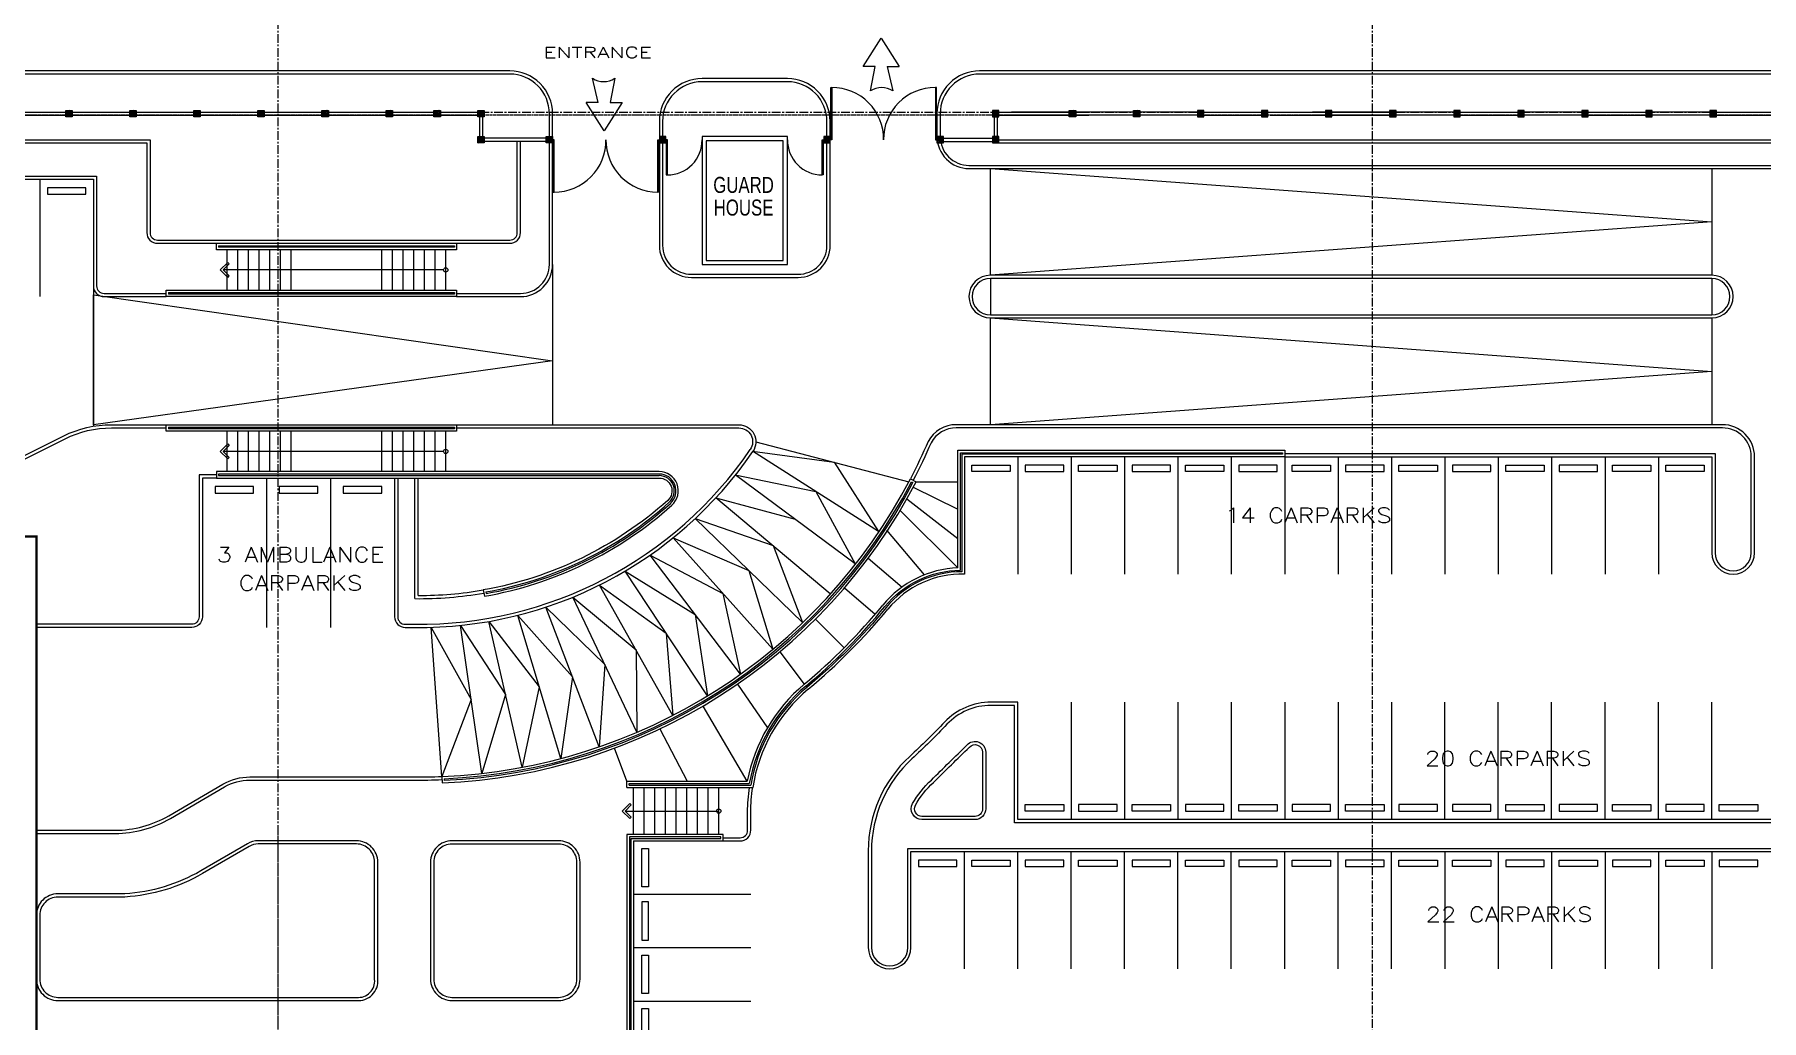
# Model space of a CAD drawing. Header units: inches. Extents: x 14 to 58981, y 7 to 41297.
# Drawn here: x 55451 to 56446, y 6553 to 7122 of the extents above; entities that cross this region are included whole.
import ezdxf
from ezdxf.enums import TextEntityAlignment as Align

# ---------------------------------------------------------------- set-up
doc = ezdxf.new("R2010")
doc.units = ezdxf.units.IN
doc.header["$MEASUREMENT"] = 0
doc.linetypes.add('CENTER', pattern=[2, 1.25, -0.25, 0.25, -0.25])
doc.linetypes.add('CENTERX2', pattern=[4, 2.5, -0.5, 0.5, -0.5])
for name, color, linetype in [('AR-AXIS', 9, 'CENTERX2'), ('AR-DOOR', 8, 'Continuous'), ('AR-PROPOSED', 3, 'Continuous'), ('AR-SHEET-NM', 4, 'Continuous'), ('BLDG. TXT', 3, 'Continuous'), ('CURB-2', 8, 'Continuous'), ('HATCH', 43, 'Continuous'), ('PARAPET', 1, 'Continuous'), ('PROPERTY LINE', 3, 'CENTER'), ('RAMP', 1, 'Continuous'), ('TX1', 4, 'Continuous'), ('WHEEL BUMP', 6, 'Continuous')]:
    doc.layers.add(name, color=color, linetype=linetype)
for name, color, linetype, lineweight in [('CARLINE', 8, 'Continuous', 18), ('COL', 4, 'Continuous', 18), ('COLHAT', 8, 'Continuous', 18), ('CURVE', 8, 'Continuous', 18), ('FENCEWALL', 4, 'Continuous', 18), ('RAILING', 1, 'Continuous', 18), ('schematic lines', 110, 'Continuous', 25), ('STAIR', 8, 'Continuous', 18), ('WALL2', 4, 'Continuous', 18)]:
    doc.layers.add(name, color=color, linetype=linetype, lineweight=lineweight)
doc.styles.add('logo-eng', font='arial.ttf', dxfattribs={"height": 600})
doc.styles.add('ROMANC', font='romanc', dxfattribs={"height": 0.1})
doc.styles.add('ROMANS', font='romans.shx', dxfattribs={"width": 0.85})

# ---------------------------------------------------------------- blocks, each defined once
blk = doc.blocks.new('DRIVEWAY LOCATOR')
for p, q in [((-1232, -16), (-523, 434)), ((-523, 134), (-523, 434)), ((-523, -466), (-1232, -16)), ((-523, -166), (-523, -466))]:
    blk.add_line(p, q)
for points in [[(-523, 134), (82, 278)], [(82, -278), (-523, -166)]]:
    blk.add_lwpolyline(points)
blk.add_arc((514, 0), 514, 147.2089, 212.7911)
blk = doc.blocks.new('AHHMS TEMPLATE')
at = {"layer": 'COLHAT'}
h = blk.add_hatch(dxfattribs=at)
h.set_pattern_fill('ANSI31', color=8, scale=0.184599, style=0)
h.set_pattern_definition([(135, (-1480981.13595, 34812.915), (0.4144367825, 0.4144367825), [])])
h.paths.add_polyline_path([(-1490931.98, 84579.89), (-1490931.98, 84576.2), (-1490928.29, 84576.2), (-1490928.29, 84579.89)])
h = blk.add_hatch(dxfattribs=at)
h.set_pattern_fill('ANSI31', color=8, scale=0.184599, style=0)
h.set_pattern_definition([(135, (-1480944.21613, 34812.915), (0.4144367825, 0.4144367825), [])])
h.paths.add_polyline_path([(-1490895.06, 84579.89), (-1490895.06, 84576.2), (-1490891.37, 84576.2), (-1490891.37, 84579.89)])
h = blk.add_hatch(dxfattribs=at)
h.set_pattern_fill('ANSI31', color=8, scale=0.184599, style=0)
h.set_pattern_definition([(135, (-1480907.2963, 34812.915), (0.4144367825, 0.4144367825), [])])
h.paths.add_polyline_path([(-1490858.14, 84579.89), (-1490858.14, 84576.2), (-1490854.45, 84576.2), (-1490854.45, 84579.89)])
h = blk.add_hatch(dxfattribs=at)
h.set_pattern_fill('ANSI31', color=8, scale=0.184599, style=0)
h.set_pattern_definition([(135, (-1480870.3765, 34812.915), (0.4144367825, 0.4144367825), [])])
h.paths.add_polyline_path([(-1490821.22, 84579.89), (-1490821.22, 84576.2), (-1490817.53, 84576.2), (-1490817.53, 84579.89)])
h = blk.add_hatch(dxfattribs=at)
h.set_pattern_fill('ANSI31', color=8, scale=0.184599, style=0)
h.set_pattern_definition([(135, (-1480833.4567, 34812.915), (0.4144367825, 0.4144367825), [])])
h.paths.add_polyline_path([(-1490784.3, 84579.89), (-1490784.3, 84576.2), (-1490780.61, 84576.2), (-1490780.61, 84579.89)])
h = blk.add_hatch(dxfattribs=at)
h.set_pattern_fill('ANSI31', color=8, scale=0.184599, style=0)
h.set_pattern_definition([(135, (-1480796.53686, 34812.915), (0.4144367825, 0.4144367825), [])])
h.paths.add_polyline_path([(-1490747.38, 84579.89), (-1490747.38, 84576.2), (-1490743.69, 84576.2), (-1490743.69, 84579.89)])
h = blk.add_hatch(dxfattribs=at)
h.set_pattern_fill('ANSI31', color=8, scale=0.184599, style=0)
h.set_pattern_definition([(135, (-1480768.9157, 34812.915), (0.4144367825, 0.4144367825), [])])
h.paths.add_polyline_path([(-1490719.76, 84579.89), (-1490719.76, 84576.2), (-1490716.07, 84576.2), (-1490716.07, 84579.89)])
h = blk.add_hatch(dxfattribs=at)
h.set_pattern_fill('ANSI31', color=8, scale=0.184599, style=0)
h.set_pattern_definition([(135, (-1480743.61845, 34812.915), (0.4144367825, 0.4144367825), [])])
h.paths.add_polyline_path([(-1490694.46, 84579.89), (-1490694.46, 84576.2), (-1490690.77, 84576.2), (-1490690.77, 84579.89)])
h = blk.add_hatch(dxfattribs=at)
h.set_pattern_fill('ANSI31', color=8, scale=0.184599, style=0)
h.set_pattern_definition([(45, (-1500345.0286, 34812.915), (-0.4144367825, 0.4144367825), [])])
h.paths.add_polyline_path([(-1490397.87, 84579.89), (-1490397.87, 84576.2), (-1490394.18, 84576.2), (-1490394.18, 84579.89)])
h = blk.add_hatch(dxfattribs=at)
h.set_pattern_fill('ANSI31', color=8, scale=0.184599, style=0)
h.set_pattern_definition([(135, (-1480402.74374, 34812.915), (0.4144367825, 0.4144367825), [])])
h.paths.add_polyline_path([(-1490349.9, 84579.89), (-1490349.9, 84576.2), (-1490353.59, 84576.2), (-1490353.59, 84579.89)])
h = blk.add_hatch(dxfattribs=at)
h.set_pattern_fill('ANSI31', color=8, scale=0.184599, style=0)
h.set_pattern_definition([(135, (-1480365.8239, 34812.915), (0.4144367825, 0.4144367825), [])])
h.paths.add_polyline_path([(-1490312.98, 84579.89), (-1490312.98, 84576.2), (-1490316.67, 84576.2), (-1490316.67, 84579.89)])
h = blk.add_hatch(dxfattribs=at)
h.set_pattern_fill('ANSI31', color=8, scale=0.184599, style=0)
h.set_pattern_definition([(45, (-1500226.9035, 34812.915), (-0.4144367825, 0.4144367825), [])])
h.paths.add_polyline_path([(-1490279.75, 84579.89), (-1490279.75, 84576.2), (-1490276.06, 84576.2), (-1490276.06, 84579.89)])
h = blk.add_hatch(dxfattribs=at)
h.set_pattern_fill('ANSI31', color=8, scale=0.184599, style=0)
h.set_pattern_definition([(45, (-1500189.98367, 34812.915), (-0.4144367825, 0.4144367825), [])])
h.paths.add_polyline_path([(-1490242.83, 84579.89), (-1490242.83, 84576.2), (-1490239.14, 84576.2), (-1490239.14, 84579.89)])
h = blk.add_hatch(dxfattribs=at)
h.set_pattern_fill('ANSI31', color=8, scale=0.184599, style=0)
h.set_pattern_definition([(45, (-1500153.06385, 34812.915), (-0.4144367825, 0.4144367825), [])])
h.paths.add_polyline_path([(-1490205.91, 84579.89), (-1490205.91, 84576.2), (-1490202.22, 84576.2), (-1490202.22, 84579.89)])
h = blk.add_hatch(dxfattribs=at)
h.set_pattern_fill('ANSI31', color=8, scale=0.184599, style=0)
h.set_pattern_definition([(45, (-1500116.14403, 34812.915), (-0.4144367825, 0.4144367825), [])])
h.paths.add_polyline_path([(-1490168.99, 84579.89), (-1490168.99, 84576.2), (-1490165.3, 84576.2), (-1490165.3, 84579.89)])
h = blk.add_hatch(dxfattribs=at)
h.set_pattern_fill('ANSI31', color=8, scale=0.184599, style=0)
h.set_pattern_definition([(45, (-1500079.2242, 34812.915), (-0.4144367825, 0.4144367825), [])])
h.paths.add_polyline_path([(-1490132.07, 84579.89), (-1490132.07, 84576.2), (-1490128.38, 84576.2), (-1490128.38, 84579.89)])
h = blk.add_hatch(dxfattribs=at)
h.set_pattern_fill('ANSI31', color=8, scale=0.184599, style=0)
h.set_pattern_definition([(45, (-1500042.3044, 34812.915), (-0.4144367825, 0.4144367825), [])])
h.paths.add_polyline_path([(-1490095.15, 84579.89), (-1490095.15, 84576.2), (-1490091.46, 84576.2), (-1490091.46, 84579.89)])
h = blk.add_hatch(dxfattribs=at)
h.set_pattern_fill('ANSI31', color=8, scale=0.184599, style=0)
h.set_pattern_definition([(45, (-1500005.3846, 34812.915), (-0.4144367825, 0.4144367825), [])])
h.paths.add_polyline_path([(-1490058.23, 84579.89), (-1490058.23, 84576.2), (-1490054.54, 84576.2), (-1490054.54, 84579.89)])
h = blk.add_hatch(dxfattribs=at)
h.set_pattern_fill('ANSI31', color=8, scale=0.184599, style=0)
h.set_pattern_definition([(45, (-1499968.46476, 34812.915), (-0.4144367825, 0.4144367825), [])])
h.paths.add_polyline_path([(-1490021.31, 84579.89), (-1490021.31, 84576.2), (-1490017.62, 84576.2), (-1490017.62, 84579.89)])
h = blk.add_hatch(dxfattribs=at)
h.set_pattern_fill('ANSI31', color=8, scale=0.184599, style=0)
h.set_pattern_definition([(45, (-1499931.54494, 34812.915), (-0.4144367825, 0.4144367825), [])])
h.paths.add_polyline_path([(-1489984.39, 84579.89), (-1489984.39, 84576.2), (-1489980.7, 84576.2), (-1489980.7, 84579.89)])
h = blk.add_hatch(dxfattribs=at)
h.set_pattern_fill('ANSI31', color=8, scale=0.184599, style=0)
h.set_pattern_definition([(135, (-1480743.61845, 34797.8394), (0.4144367825, 0.4144367825), [])])
h.paths.add_polyline_path([(-1490690.77, 84564.81), (-1490690.77, 84561.12), (-1490694.46, 84561.12), (-1490694.46, 84564.81)])
h = blk.add_hatch(dxfattribs=at)
h.set_pattern_fill('ANSI31', color=8, scale=0.184599, angle=90, style=0)
h.set_pattern_definition([(45, (-1540418.36314, 74613.96583), (0.4144367825, -0.4144367825), [])])
h.paths.add_polyline_path([(-1490651.39, 84561.12), (-1490655.08, 84561.12), (-1490655.08, 84564.81), (-1490651.39, 84564.81)])
h = blk.add_hatch(dxfattribs=at)
h.set_pattern_fill('ANSI31', color=8, scale=0.184599, angle=90, style=0)
h.set_pattern_definition([(135, (-1440822.88585, 74613.96583), (-0.4144367825, -0.4144367825), [])])
h.paths.add_polyline_path([(-1490589.86, 84561.12), (-1490586.17, 84561.12), (-1490586.17, 84564.81), (-1490589.86, 84564.81)])
h = blk.add_hatch(dxfattribs=at)
h.set_pattern_fill('ANSI31', color=8, scale=0.184599, angle=90, style=0)
h.set_pattern_definition([(135, (-1440728.125, 74613.96583), (-0.4144367825, -0.4144367825), [])])
h.paths.add_polyline_path([(-1490495.1, 84561.12), (-1490491.41, 84561.12), (-1490491.41, 84564.81), (-1490495.1, 84564.81)])
h = blk.add_hatch(dxfattribs=at)
h.set_pattern_fill('ANSI31', color=8, scale=0.184599, angle=90, style=0)
h.set_pattern_definition([(135, (-1440662.9, 74613.96583), (-0.4144367825, -0.4144367825), [])])
h.paths.add_polyline_path([(-1490429.87, 84561.12), (-1490426.18, 84561.12), (-1490426.18, 84564.81), (-1490429.87, 84564.81)])
h = blk.add_hatch(dxfattribs=at)
h.set_pattern_fill('ANSI31', color=8, scale=0.184599, style=0)
h.set_pattern_definition([(45, (-1500345.0286, 34797.8394), (-0.4144367825, 0.4144367825), [])])
h.paths.add_polyline_path([(-1490397.87, 84564.81), (-1490397.87, 84561.12), (-1490394.18, 84561.12), (-1490394.18, 84564.81)])
at = {"layer": 'HATCH'}
h = blk.add_hatch(dxfattribs=at)
h.set_pattern_fill('ANSI31', color=8, scale=2.461321, angle=45, style=0)
h.set_pattern_definition([(90, (-1490888.6645, 89092.963), (-7.814695, 7e-16), [])])
h.paths.add_polyline_path([(-1490948.81, 84334.2), (-1491108.79, 84334.2), (-1491108.79, 84048.15), (-1490948.81, 84048.15)])
at = {"layer": 'AR-AXIS', "color": 8, "ltscale": 2}
for p, q in [((-1490809.53, 81994.85), (-1490809.53, 85059.97)), ((-1490178.82, 81994.85), (-1490178.82, 85059.97)), ((-1492933, 84578.96), (-1488915.15, 84578.96))]:
    blk.add_line(p, q, dxfattribs=at)
at = {"layer": 'AR-AXIS', "color": 8}
blk.add_line((-1490809.53, 83030.16), (-1490809.53, 84163.63), dxfattribs=at)
at = {"layer": 'AR-DOOR', "color": 8}
for points in [[(-1490490.48, 84593.12), (-1490490.48, 84562.97), (-1490491.1, 84562.97), (-1490491.1, 84593.12)], [(-1490430.8, 84593.12), (-1490430.8, 84562.97), (-1490430.18, 84562.97), (-1490430.18, 84593.12)], [(-1490650.47, 84532.81), (-1490650.47, 84562.97), (-1490651.08, 84562.97), (-1490651.08, 84532.81)], [(-1490590.78, 84532.81), (-1490590.78, 84562.97), (-1490590.17, 84562.97), (-1490590.17, 84532.81)], [(-1490585.86, 84542.66), (-1490585.24, 84542.66), (-1490585.24, 84562.97), (-1490585.86, 84562.97)], [(-1490495.4, 84542.66), (-1490496.02, 84542.66), (-1490496.02, 84562.97), (-1490495.4, 84562.97)]]:
    blk.add_lwpolyline(points, close=True, dxfattribs=at)
for centre, radius, start, end in [((-1490490.48, 84563.27), 29.85, 359.41235, 90), ((-1490430.8, 84563.27), 29.85, 90, 180.58765), ((-1490650.47, 84562.66), 29.85, 270, 0.58765), ((-1490590.78, 84562.66), 29.85, 179.41235, 270), ((-1490585.24, 84562.66), 20, 270, 0.87473), ((-1490496.02, 84562.66), 20, 179.12527, 270)]:
    blk.add_arc(centre, radius, start, end, dxfattribs=at)
at = {"layer": 'AR-PROPOSED', "color": 8}
blk.add_lwpolyline([(-1490516.02, 84490.97), (-1490516.02, 84564.81), (-1490565.24, 84564.81), (-1490565.24, 84490.97)], close=True, dxfattribs=at)
at = {"layer": 'CARLINE', "color": 8}
for p, q in [((-1490946.75, 84472.51), (-1490946.75, 84540.2)), ((-1490383.3, 84380.21), (-1490383.3, 84312.53)), ((-1490352.53, 84380.21), (-1490352.53, 84312.53)), ((-1490321.77, 84380.21), (-1490321.77, 84312.53)), ((-1490291, 84380.21), (-1490291, 84312.53)), ((-1490260.23, 84380.21), (-1490260.23, 84312.53)), ((-1490229.47, 84380.21), (-1490229.47, 84312.53)), ((-1490198.7, 84380.21), (-1490198.7, 84312.53)), ((-1490167.93, 84380.21), (-1490167.93, 84312.53)), ((-1490137.17, 84380.21), (-1490137.17, 84312.53)), ((-1490106.4, 84380.21), (-1490106.4, 84312.53)), ((-1490075.63, 84380.21), (-1490075.63, 84312.53)), ((-1490044.87, 84380.21), (-1490044.87, 84312.53)), ((-1490014.1, 84380.21), (-1490014.1, 84312.53)), ((-1490816.3, 84367.91), (-1490816.3, 84281.76)), ((-1490779.38, 84367.91), (-1490779.38, 84281.76)), ((-1490352.53, 84238.69), (-1490352.53, 84171)), ((-1490321.77, 84238.69), (-1490321.77, 84171)), ((-1490291, 84238.69), (-1490291, 84171)), ((-1490260.23, 84238.69), (-1490260.23, 84171)), ((-1490229.47, 84238.69), (-1490229.47, 84171)), ((-1490198.7, 84238.69), (-1490198.7, 84171)), ((-1490167.93, 84238.69), (-1490167.93, 84171)), ((-1490137.17, 84171), (-1490137.17, 84238.69)), ((-1490106.4, 84171), (-1490106.4, 84238.69)), ((-1490075.63, 84171), (-1490075.63, 84238.69)), ((-1490044.87, 84171), (-1490044.87, 84238.69)), ((-1490014.1, 84171), (-1490014.1, 84238.69)), ((-1489983.33, 84171), (-1489983.33, 84238.69)), ((-1490414.06, 84084.85), (-1490414.06, 84152.54)), ((-1490383.3, 84084.85), (-1490383.3, 84152.54)), ((-1490352.53, 84084.85), (-1490352.53, 84152.54)), ((-1490321.77, 84084.85), (-1490321.77, 84152.54)), ((-1490291, 84084.85), (-1490291, 84152.54)), ((-1490260.23, 84084.85), (-1490260.23, 84152.54)), ((-1490229.47, 84084.85), (-1490229.47, 84152.54)), ((-1490198.7, 84084.85), (-1490198.7, 84152.54)), ((-1490167.93, 84084.85), (-1490167.93, 84152.54)), ((-1490137.17, 84152.54), (-1490137.17, 84084.85)), ((-1490106.4, 84152.54), (-1490106.4, 84084.85)), ((-1490075.63, 84152.54), (-1490075.63, 84084.85)), ((-1490044.87, 84152.54), (-1490044.87, 84084.85)), ((-1490014.1, 84152.54), (-1490014.1, 84084.85)), ((-1489983.33, 84152.54), (-1489983.33, 84084.85)), ((-1490604.82, 84127.93), (-1490537.13, 84127.93)), ((-1490604.82, 84097.16), (-1490537.13, 84097.16)), ((-1490604.82, 84066.39), (-1490537.13, 84066.39))]:
    blk.add_line(p, q, dxfattribs=at)
at = {"layer": 'COL', "color": 8}
for points in [[(-1490928.29, 84576.2), (-1490931.98, 84576.2), (-1490931.98, 84579.89), (-1490928.29, 84579.89)], [(-1490891.37, 84576.2), (-1490895.06, 84576.2), (-1490895.06, 84579.89), (-1490891.37, 84579.89)], [(-1490854.45, 84576.2), (-1490858.14, 84576.2), (-1490858.14, 84579.89), (-1490854.45, 84579.89)], [(-1490817.53, 84576.2), (-1490821.22, 84576.2), (-1490821.22, 84579.89), (-1490817.53, 84579.89)], [(-1490780.61, 84576.2), (-1490784.3, 84576.2), (-1490784.3, 84579.89), (-1490780.61, 84579.89)], [(-1490743.69, 84576.2), (-1490747.38, 84576.2), (-1490747.38, 84579.89), (-1490743.69, 84579.89)], [(-1490716.07, 84576.2), (-1490719.76, 84576.2), (-1490719.76, 84579.89), (-1490716.07, 84579.89)], [(-1490690.77, 84576.2), (-1490694.46, 84576.2), (-1490694.46, 84579.89), (-1490690.77, 84579.89)], [(-1490397.87, 84576.2), (-1490394.18, 84576.2), (-1490394.18, 84579.89), (-1490397.87, 84579.89)], [(-1490349.9, 84576.2), (-1490353.59, 84576.2), (-1490353.59, 84579.89), (-1490349.9, 84579.89)], [(-1490312.98, 84576.2), (-1490316.67, 84576.2), (-1490316.67, 84579.89), (-1490312.98, 84579.89)], [(-1490279.75, 84576.2), (-1490276.06, 84576.2), (-1490276.06, 84579.89), (-1490279.75, 84579.89)], [(-1490242.83, 84576.2), (-1490239.14, 84576.2), (-1490239.14, 84579.89), (-1490242.83, 84579.89)], [(-1490205.91, 84576.2), (-1490202.22, 84576.2), (-1490202.22, 84579.89), (-1490205.91, 84579.89)], [(-1490168.99, 84576.2), (-1490165.3, 84576.2), (-1490165.3, 84579.89), (-1490168.99, 84579.89)], [(-1490132.07, 84576.2), (-1490128.38, 84576.2), (-1490128.38, 84579.89), (-1490132.07, 84579.89)], [(-1490095.15, 84576.2), (-1490091.46, 84576.2), (-1490091.46, 84579.89), (-1490095.15, 84579.89)], [(-1490058.23, 84576.2), (-1490054.54, 84576.2), (-1490054.54, 84579.89), (-1490058.23, 84579.89)], [(-1490021.31, 84576.2), (-1490017.62, 84576.2), (-1490017.62, 84579.89), (-1490021.31, 84579.89)], [(-1489984.39, 84576.2), (-1489980.7, 84576.2), (-1489980.7, 84579.89), (-1489984.39, 84579.89)], [(-1490690.77, 84561.12), (-1490694.46, 84561.12), (-1490694.46, 84564.81), (-1490690.77, 84564.81)], [(-1490655.08, 84561.12), (-1490655.08, 84564.81), (-1490651.39, 84564.81), (-1490651.39, 84561.12)], [(-1490586.17, 84561.12), (-1490586.17, 84564.81), (-1490589.86, 84564.81), (-1490589.86, 84561.12)], [(-1490491.41, 84561.12), (-1490491.41, 84564.81), (-1490495.1, 84564.81), (-1490495.1, 84561.12)], [(-1490426.18, 84561.12), (-1490426.18, 84564.81), (-1490429.87, 84564.81), (-1490429.87, 84561.12)], [(-1490397.87, 84561.12), (-1490394.18, 84561.12), (-1490394.18, 84564.81), (-1490397.87, 84564.81)]]:
    blk.add_lwpolyline(points, close=True, dxfattribs=at)
at = {"layer": 'CURB-2', "color": 8}
for p, q in [((-1490399.11, 84482.97), (-1490399.11, 84462.05)), ((-1489983.33, 84482.97), (-1489983.33, 84462.05)), ((-1490740.61, 84367.91), (-1490740.61, 84287.91)), ((-1490728.83, 84300.21), (-1490728.83, 84367.91)), ((-1490441.9, 84365.75), (-1490417.76, 84365.75)), ((-1490447.31, 84355.97), (-1490417.76, 84333.1)), ((-1490443.52, 84362.67), (-1490417.76, 84350.04)), ((-1490451.1, 84349.26), (-1490417.76, 84316.17)), ((-1490458.94, 84337.9), (-1490437.27, 84312.02)), ((-1490469.49, 84321.75), (-1490449.99, 84305.03)), ((-1490483.22, 84304.6), (-1490465.47, 84289.38)), ((-1490499.95, 84286.52), (-1490483.41, 84269.99)), ((-1490736.31, 84283.61), (-1490730.88, 84283.61)), ((-1490520.37, 84267.78), (-1490506.36, 84249.01)), ((-1490544.82, 84249.11), (-1490527.61, 84223.93)), ((-1490539.15, 84193.15), (-1490564.63, 84236.46)), ((-1490589.54, 84223.24), (-1490573.83, 84193.15)), ((-1490608.51, 84193.15), (-1490615.61, 84212.21))]:
    blk.add_line(p, q, dxfattribs=at)
for points in [[(-1490653.24, 84564.81), (-1490653.24, 84578.04, 0.414214), (-1490676, 84600.81), (-1491543.62, 84600.81, 0.414214), (-1491566.39, 84578.04), (-1491566.39, 84564.81)], [(-1490493.25, 84564.81), (-1490493.25, 84573.62, 0.414214), (-1490516.02, 84596.38), (-1490565.24, 84596.38, 0.414214), (-1490588.01, 84573.62), (-1490588.01, 84564.81)], [(-1489397.54, 83696.64), (-1489388.73, 83696.64, 0.414214), (-1489365.97, 83719.41), (-1489365.97, 84538.25), (-1489428.53, 84600.81), (-1490405.26, 84600.81, 0.414214), (-1490428.03, 84578.04), (-1490428.03, 84564.81, 0.414214), (-1490411.41, 84548.2), (-1489620.29, 84548.2, -0.414214), (-1489452.3, 84380.21), (-1489452.3, 83811.71, 0.414214), (-1489448, 83807.4), (-1489389.66, 83807.4)], [(-1491566.39, 84561.12), (-1491566.39, 84560.39), (-1491566.39, 84509.43, 0.414214), (-1491531.31, 84474.36), (-1491414.4, 84474.36, 0.414214), (-1491410.09, 84478.67), (-1491410.09, 84542.04), (-1490914.14, 84542.04), (-1490914.14, 84478.67, 0.414214), (-1490909.83, 84474.36), (-1490873.99, 84474.36)], [(-1491539.93, 84562.97), (-1490883.37, 84562.97), (-1490883.37, 84509.43, 0.414214), (-1490879.06, 84505.12), (-1490676, 84505.12, 0.414214), (-1490671.7, 84509.43), (-1490671.7, 84562.04)], [(-1490706.77, 84474.36), (-1490669.85, 84474.36, 0.414214), (-1490653.24, 84490.97), (-1490653.24, 84561.12)], [(-1490588.01, 84561.12), (-1490588.01, 84502.05, 0.414214), (-1490571.4, 84485.43), (-1490509.87, 84485.43, 0.414214), (-1490493.25, 84502.05), (-1490493.25, 84561.12)], [(-1490394.18, 84562.97), (-1489609.01, 84562.97, -0.408477), (-1489433.84, 84380.2), (-1489433.84, 83825.86), (-1489389.66, 83825.86)], [(-1491108.79, 84283.61), (-1491217.49, 84283.61, -0.414214), (-1491221.8, 84287.91), (-1491221.8, 84357.45), (-1491410.09, 84357.45), (-1491410.09, 84287.91, -0.414214), (-1491414.4, 84283.61), (-1491531.31, 84283.61, -0.414214), (-1491566.39, 84318.68), (-1491566.39, 84361.75, -0.414214), (-1491531.31, 84396.83), (-1491243.37, 84396.83, -0.092907), (-1491199.47, 84388.6), (-1491152.53, 84370.36, 0.092907), (-1491129.58, 84366.06), (-1490996.32, 84366.06, 0.116214), (-1490968.03, 84372.73), (-1490932.31, 84390.55, -0.116214), (-1490905.66, 84396.83), (-1490898.6, 84396.83), (-1490873.99, 84396.83)], [(-1490706.77, 84396.83), (-1490544.06, 84396.83, -0.602916), (-1490537.46, 84384.31)], [(-1490229.47, 84382.06), (-1489981.49, 84382.06), (-1489981.49, 84324.83, 1), (-1489960.57, 84324.83), (-1489960.57, 84380.21, 0.414214), (-1489977.18, 84396.83), (-1490418.75, 84396.83, 0.272804), (-1490433.28, 84388.26, -0.018652), (-1490443.53, 84366.62, -0.018652)], [(-1490730.86, 84283.61, 0.250693), (-1490537.46, 84384.31, 0.250693)], [(-1490845.12, 84369.75), (-1490855.07, 84369.75), (-1490855.07, 84287.91, -0.414214), (-1490859.37, 84283.61), (-1490948.81, 84283.61)], [(-1490948.81, 84163.05), (-1490903.52, 84163, 0.132795), (-1490871.59, 84171.63), (-1490840.4, 84189.83, -0.132791), (-1490825.83, 84193.77), (-1490731.33, 84193.77, 0.01263), (-1490715.12, 84194.02)], [(-1490553.13, 84160.54), (-1490543.28, 84160.54, 0.414214), (-1490538.98, 84164.85), (-1490538.98, 84175.33, -0.037679), (-1490537.91, 84189.46)]]:
    blk.add_lwpolyline(points, format="xyb", dxfattribs=at)
for points in [[(-1490399.11, 84482.97, 1), (-1490399.11, 84462.05), (-1489983.33, 84462.05, 1), (-1489983.33, 84482.97)], [(-1490444.34, 84206.03, 0.209781), (-1490467.6, 84153.04), (-1490467.6, 84097.16, 1), (-1490446.68, 84097.16), (-1490446.68, 84154.39), (-1489766.12, 84154.39), (-1489766.12, 84097.16, 1), (-1489745.2, 84097.16), (-1489745.2, 84226.38, 1), (-1489766.12, 84226.38), (-1489766.12, 84169.15), (-1490385.14, 84169.15), (-1490385.14, 84236.84), (-1490398.7, 84236.84, 0.20565), (-1490424.14, 84225.92, -0.016907)], [(-1490403.6, 84209.93), (-1490403.6, 84177.15, -0.414214), (-1490407.91, 84172.85), (-1490438.52, 84172.85, -0.573583), (-1490442.27, 84179.26, -0.080055), (-1490431.82, 84192.46, -0.002347), (-1490411.18, 84212.74, -0.695562)], [(-1490853.19, 84139.82, -0.117758), (-1490897.8, 84126.34), (-1490936.5, 84126.34, 0.414214), (-1490946.96, 84115.88), (-1490946.96, 84078.96, 0.414214), (-1490936.5, 84068.5), (-1490764.3, 84068.5, 0.477456), (-1490753.94, 84078.87), (-1490753.94, 84146.47, 0.414214), (-1490764.4, 84156.93), (-1490821.05, 84156.93, 0.132791), (-1490826.32, 84155.5)], [(-1490719.88, 84078.96, 0.414214), (-1490709.42, 84068.5), (-1490647.89, 84068.5, 0.414214), (-1490637.43, 84078.96), (-1490637.43, 84146.45, 0.414214), (-1490647.89, 84156.91), (-1490709.42, 84156.91, 0.414214), (-1490719.88, 84146.45)]]:
    blk.add_lwpolyline(points, format="xyb", close=True, dxfattribs=at)
for centre, radius, start, end in [((-1490728.28, 84514.71), 214.5, 269.85288, 279.91363), ((-1490736.31, 84287.91), 4.31, 180, 270)]:
    blk.add_arc(centre, radius, start, end, dxfattribs=at)
at = {"layer": 'CURVE', "color": 8}
for p, q in [((-1490742.46, 84367.91), (-1490742.46, 84287.91)), ((-1490730.67, 84298.37), (-1490730.67, 84367.91)), ((-1490736.31, 84281.76), (-1490730.88, 84281.76)), ((-1490604.82, 84158.69), (-1490604.82, 83820.26))]:
    blk.add_line(p, q, dxfattribs=at)
for points in [[(-1490706.77, 84472.51), (-1490669.85, 84472.51, 0.414214), (-1490651.39, 84490.97), (-1490651.39, 84578.04, 0.414214), (-1490676, 84602.65), (-1491543.62, 84602.65, 0.414214), (-1491568.23, 84578.04), (-1491568.23, 84560.39)], [(-1489397.54, 83694.8), (-1489388.73, 83694.8, 0.414214), (-1489364.12, 83719.41), (-1489364.12, 84539.01), (-1489427.76, 84602.65), (-1490405.26, 84602.65, 0.414214), (-1490429.87, 84578.04), (-1490429.87, 84564.81, 0.414214), (-1490411.41, 84546.35), (-1489620.29, 84546.35, -0.414214), (-1489454.15, 84380.21), (-1489454.15, 83811.71, 0.414214), (-1489448, 83805.56), (-1489389.66, 83805.56)], [(-1491568.23, 84578.04), (-1491568.23, 84509.43, 0.414214), (-1491531.31, 84472.51), (-1491414.4, 84472.51, 0.414214), (-1491408.25, 84478.67), (-1491408.25, 84540.2), (-1490915.98, 84540.2), (-1490915.98, 84478.67, 0.414214), (-1490909.83, 84472.51), (-1490873.99, 84472.51)], [(-1491539.93, 84561.12), (-1490885.22, 84561.12), (-1490885.22, 84509.43, 0.414214), (-1490879.06, 84503.28), (-1490676, 84503.28, 0.414214), (-1490669.85, 84509.43), (-1490669.85, 84562.04)], [(-1490394.18, 84561.12), (-1489609.04, 84561.12, -0.408447), (-1489435.69, 84380.21), (-1489435.69, 83824.02), (-1489389.66, 83824.02)], [(-1490399.11, 84484.82, 1), (-1490399.11, 84460.21), (-1489983.33, 84460.21, 1), (-1489983.33, 84484.82), (-1490399.11, 84484.82)], [(-1491108.79, 84281.76), (-1491217.49, 84281.76, -0.414214), (-1491223.65, 84287.91), (-1491223.65, 84355.6), (-1491408.25, 84355.6), (-1491408.25, 84287.91, -0.414214), (-1491414.4, 84281.76), (-1491531.31, 84281.76, -0.414214), (-1491568.23, 84318.68), (-1491568.23, 84361.75, -0.414214), (-1491531.31, 84398.67), (-1491243.37, 84398.67, -0.092907), (-1491198.81, 84390.32), (-1491151.87, 84372.08, 0.092907), (-1491129.58, 84367.91), (-1490996.32, 84367.91, 0.116214), (-1490968.85, 84374.38), (-1490933.13, 84392.2, -0.116214), (-1490905.66, 84398.67), (-1490898.6, 84398.67), (-1490873.99, 84398.67)], [(-1490706.77, 84398.67), (-1490544.06, 84398.67, -0.602916), (-1490535.93, 84383.27)], [(-1490229.47, 84380.21), (-1489983.33, 84380.21), (-1489983.33, 84324.83, 1), (-1489958.72, 84324.83), (-1489958.72, 84380.21, 0.414214), (-1489977.18, 84398.67), (-1490418.75, 84398.67, 0.274193), (-1490434.94, 84389.07, -0.018723), (-1490445.17, 84367.47)], [(-1490730.88, 84281.76, 0.250693), (-1490535.93, 84383.27)], [(-1490845.12, 84367.91), (-1490853.22, 84367.91), (-1490853.22, 84287.91, -0.414214), (-1490859.37, 84281.76), (-1490948.81, 84281.76)], [(-1490445.59, 84207.39, 0.209781), (-1490469.44, 84153.04), (-1490469.44, 84097.16, 1), (-1490444.83, 84097.16), (-1490444.83, 84152.54), (-1489767.97, 84152.54), (-1489767.97, 84097.16, 1), (-1489743.35, 84097.16), (-1489743.35, 84226.38, 1), (-1489767.97, 84226.38), (-1489767.97, 84171), (-1490383.3, 84171), (-1490383.3, 84238.69), (-1490398.7, 84238.69, 0.20565), (-1490425.47, 84227.19, -0.016907), (-1490445.59, 84207.39)], [(-1490948.81, 84164.9), (-1490903.52, 84164.85, 0.132791), (-1490872.52, 84173.23), (-1490841.33, 84191.42, -0.132791), (-1490825.83, 84195.61), (-1490731.32, 84195.61, 0.012637), (-1490715.2, 84195.87)], [(-1490604.82, 84158.69), (-1490543.28, 84158.69, 0.414214), (-1490537.13, 84164.85), (-1490537.13, 84175.33, -0.03844), (-1490536.04, 84189.46)], [(-1490854.12, 84141.42, -0.117618), (-1490897.85, 84128.18), (-1490936.5, 84128.18, 0.414214), (-1490948.81, 84115.88), (-1490948.81, 84078.96, 0.414214), (-1490936.5, 84066.66), (-1490764.4, 84066.66, 0.471923), (-1490752.09, 84078.96), (-1490752.09, 84146.47, 0.414214), (-1490764.4, 84158.77), (-1490821.05, 84158.77, 0.132791), (-1490827.25, 84157.1), (-1490854.12, 84141.42)]]:
    blk.add_lwpolyline(points, format="xyb", dxfattribs=at)
for points in [[(-1490589.86, 84573.62), (-1490589.86, 84502.05, 0.414214), (-1490571.4, 84483.59), (-1490509.87, 84483.59, 0.414214), (-1490491.41, 84502.05), (-1490491.41, 84573.62, 0.414214), (-1490516.02, 84598.23), (-1490565.24, 84598.23, 0.414214)], [(-1490401.76, 84209.93), (-1490401.76, 84177.15, -0.414214), (-1490407.91, 84171), (-1490438.52, 84171, -0.573465), (-1490443.89, 84180.17, -0.079876), (-1490433.1, 84193.8, -0.002338), (-1490412.52, 84214.01, -0.69021)], [(-1490721.73, 84078.96, 0.414214), (-1490709.42, 84066.66), (-1490647.89, 84066.66, 0.414214), (-1490635.58, 84078.96), (-1490635.58, 84146.45, 0.414214), (-1490647.89, 84158.76), (-1490709.42, 84158.76, 0.414214), (-1490721.73, 84146.45)]]:
    blk.add_lwpolyline(points, format="xyb", close=True, dxfattribs=at)
for centre, radius, start, end in [((-1490728.28, 84514.71), 216.35, 269.36523, 279.91363), ((-1490736.31, 84287.91), 6.15, 180, 270)]:
    blk.add_arc(centre, radius, start, end, dxfattribs=at)
at = {"layer": 'FENCEWALL', "color": 8}
for p, q in [((-1490716.07, 84577.12), (-1490716.07, 84578.96)), ((-1490693.54, 84576.2), (-1490693.54, 84564.81)), ((-1490691.7, 84576.2), (-1490691.7, 84564.81)), ((-1490690.77, 84577.12), (-1490690.77, 84578.96)), ((-1490396.95, 84576.2), (-1490396.95, 84564.81)), ((-1490395.11, 84576.2), (-1490395.11, 84564.81)), ((-1490394.18, 84578.96), (-1490353.59, 84578.96)), ((-1490394.18, 84577.12), (-1490353.59, 84577.12)), ((-1490353.59, 84578.96), (-1490386.82, 84578.96)), ((-1490353.59, 84577.12), (-1490386.82, 84577.12)), ((-1490316.67, 84578.96), (-1490349.9, 84578.96)), ((-1490349.9, 84578.96), (-1490342.27, 84578.96)), ((-1490349.9, 84577.12), (-1490342.27, 84577.12)), ((-1490239.14, 84578.96), (-1490205.91, 84578.96)), ((-1490205.91, 84578.96), (-1490213.54, 84578.96)), ((-1490205.91, 84577.12), (-1490213.54, 84577.12)), ((-1490202.22, 84578.96), (-1490168.99, 84578.96)), ((-1490168.99, 84578.96), (-1490202.22, 84578.96)), ((-1490202.22, 84577.12), (-1490168.99, 84577.12)), ((-1490168.99, 84577.12), (-1490202.22, 84577.12)), ((-1490132.07, 84578.96), (-1490165.3, 84578.96)), ((-1490132.07, 84577.12), (-1490165.3, 84577.12)), ((-1490128.38, 84578.96), (-1490111.31, 84578.96)), ((-1490128.38, 84577.12), (-1490111.31, 84577.12)), ((-1490127.06, 84578.96), (-1490095.15, 84578.96)), ((-1490127.06, 84577.12), (-1490095.15, 84577.12)), ((-1490058.23, 84578.96), (-1490091.46, 84578.96)), ((-1490058.23, 84577.12), (-1490091.46, 84577.12)), ((-1490054.54, 84578.96), (-1490021.31, 84578.96)), ((-1490054.54, 84577.12), (-1490021.31, 84577.12)), ((-1489984.39, 84578.96), (-1490017.62, 84578.96)), ((-1489984.39, 84577.12), (-1490017.62, 84577.12)), ((-1489980.7, 84578.96), (-1489947.47, 84578.96)), ((-1489980.7, 84577.12), (-1489947.47, 84577.12))]:
    blk.add_line(p, q, dxfattribs=at)
for points in [[(-1490965.21, 84578.96), (-1490931.98, 84578.96)], [(-1490965.21, 84577.12), (-1490931.98, 84577.12)], [(-1490928.29, 84578.96), (-1490895.06, 84578.96)], [(-1490928.29, 84577.12), (-1490895.06, 84577.12)], [(-1490891.37, 84578.96), (-1490858.14, 84578.96)], [(-1490891.37, 84577.12), (-1490858.14, 84577.12)], [(-1490854.45, 84578.96), (-1490821.22, 84578.96)], [(-1490854.45, 84577.12), (-1490821.22, 84577.12)], [(-1490817.53, 84578.96), (-1490784.3, 84578.96)], [(-1490817.53, 84577.12), (-1490784.3, 84577.12)], [(-1490780.61, 84578.96), (-1490747.38, 84578.96)], [(-1490780.61, 84577.12), (-1490747.38, 84577.12)], [(-1490743.69, 84578.96), (-1490719.76, 84578.96)], [(-1490743.69, 84577.12), (-1490719.76, 84577.12)], [(-1490716.07, 84578.96), (-1490694.46, 84578.96)], [(-1490716.07, 84578.96), (-1490716.07, 84578.96)], [(-1490716.07, 84577.12), (-1490694.46, 84577.12)], [(-1490716.07, 84577.12), (-1490716.07, 84577.12)], [(-1490690.77, 84578.96), (-1490690.77, 84578.96)], [(-1490690.77, 84577.12), (-1490690.77, 84577.12)], [(-1490317.99, 84578.96), (-1490349.9, 84578.96)], [(-1490317.99, 84577.12), (-1490349.9, 84577.12)], [(-1490279.75, 84578.96), (-1490312.98, 84578.96)], [(-1490279.75, 84577.12), (-1490312.98, 84577.12)], [(-1490276.06, 84578.96), (-1490242.83, 84578.96)], [(-1490276.06, 84577.12), (-1490242.83, 84577.12)], [(-1490237.82, 84578.96), (-1490205.91, 84578.96)], [(-1490237.82, 84577.12), (-1490205.91, 84577.12)], [(-1490655.08, 84563.89), (-1490690.77, 84563.89)], [(-1490426.18, 84563.89), (-1490397.87, 84563.89)], [(-1490655.08, 84562.04), (-1490690.77, 84562.04)], [(-1490426.18, 84562.04), (-1490397.87, 84562.04)]]:
    blk.add_lwpolyline(points, dxfattribs=at)
at = {"layer": 'PARAPET', "color": 8}
blk.add_lwpolyline([(-1490518.48, 84493.43), (-1490518.48, 84562.35), (-1490562.78, 84562.35), (-1490562.78, 84493.43)], close=True, dxfattribs=at)
at = {"layer": 'PARAPET', "color": 2, "const_width": 1.23}
blk.add_lwpolyline([(-1490948.81, 84048.12), (-1490948.81, 84334.2), (-1491108.79, 84334.2), (-1491108.79, 84048.08)], dxfattribs=at)
at = {"layer": 'PROPERTY LINE', "color": 8}
blk.add_lwpolyline([(-1492441.15, 84577.12), (-1492478.07, 84540.2), (-1492478.07, 82288.09), (-1492428.85, 82238.86), (-1489438.34, 82238.86), (-1489389.12, 82288.09), (-1489389.12, 84527.89), (-1489438.34, 84577.12), (-1492441.15, 84577.12)], dxfattribs=at)
at = {"layer": 'RAILING', "color": 8}
for p, q in [((-1490843.89, 84501.89), (-1490708, 84501.89)), ((-1490843.89, 84501.89), (-1490843.89, 84500.97)), ((-1490708, 84500.97), (-1490843.89, 84500.97)), ((-1490708, 84501.89), (-1490708, 84500.97)), ((-1490872.76, 84474.82), (-1490708, 84474.82)), ((-1490872.76, 84474.82), (-1490872.76, 84473.9)), ((-1490708, 84473.9), (-1490872.76, 84473.9)), ((-1490708, 84474.82), (-1490708, 84473.9)), ((-1490872.76, 84397.29), (-1490708, 84397.29)), ((-1490872.76, 84397.29), (-1490872.76, 84396.36)), ((-1490708, 84396.36), (-1490872.76, 84396.36)), ((-1490708, 84397.29), (-1490708, 84396.36)), ((-1490416.37, 84382.52), (-1490230.7, 84382.52)), ((-1490416.37, 84314.83), (-1490416.37, 84382.52)), ((-1490230.7, 84382.52), (-1490230.7, 84381.6)), ((-1490589.98, 84370.21), (-1490843.89, 84370.21)), ((-1490843.89, 84370.21), (-1490843.89, 84369.29)), ((-1490843.89, 84369.29), (-1490589.99, 84369.29)), ((-1490444.51, 84365.74), (-1490443.69, 84365.31)), ((-1490689.9, 84302.26), (-1490689.74, 84301.35)), ((-1490713.91, 84194.54), (-1490713.87, 84193.61)), ((-1490607.28, 84191.77), (-1490538, 84191.77)), ((-1490607.28, 84190.84), (-1490607.28, 84191.77)), ((-1490607.28, 84190.84), (-1490537.22, 84190.84))]:
    blk.add_line(p, q, dxfattribs=at)
for points in [[(-1490505.48, 84247.95, 0.04845), (-1490459.94, 84293.81, -0.219735), (-1490416.37, 84314.83), (-1490416.37, 84382.52), (-1490230.7, 84382.52)], [(-1490230.7, 84381.6), (-1490415.45, 84381.6), (-1490415.45, 84313.93, 0.223673), (-1490459.22, 84293.22, -0.048372), (-1490504.89, 84247.24)]]:
    blk.add_lwpolyline(points, format="xyb", dxfattribs=at)
blk.add_lwpolyline([(-1490230.7, 84381.6), (-1490415.45, 84381.6), (-1490415.45, 84313.93)], dxfattribs=at)
blk.add_lwpolyline([(-1490606.05, 84160.08), (-1490554.36, 84160.08), (-1490554.36, 84161), (-1490607.12, 84161), (-1490607.12, 83817.95), (-1490572.82, 83817.95), (-1490572.82, 83818.88), (-1490606.05, 83818.88), (-1490606.05, 84160.08)], close=True, dxfattribs=at)
for centre, radius, start, end in [((-1490728.28, 84514.71), 320.49, 272.56896, 332.3021), ((-1490728.28, 84514.71), 321.41, 272.56832, 332.30173), ((-1490589.97, 84360.53), 8.76, 311.76138, 90.12844), ((-1490589.97, 84360.53), 9.69, 311.81625, 90.07879), ((-1490726.37, 84510.8), 211.7, 279.92059, 312.21191), ((-1490726.37, 84510.8), 212.63, 279.92056, 312.21099), ((-1490444.83, 84175.33), 94.61, 129.86869, 169.99495), ((-1490444.83, 84175.33), 93.68, 129.86869, 170.46821)]:
    blk.add_arc(centre, radius, start, end, dxfattribs=at)
at = {"layer": 'RAMP', "color": 8}
for p, q in [((-1490399.11, 84484.82), (-1490399.11, 84546.35)), ((-1489983.33, 84546.35), (-1489983.33, 84484.82)), ((-1490651.39, 84490.97), (-1490651.39, 84398.67)), ((-1490915.98, 84478.67), (-1490915.98, 84397.8)), ((-1489983.33, 84460.21), (-1489983.33, 84398.67)), ((-1490534.22, 84388.83), (-1490446.07, 84365.75))]:
    blk.add_line(p, q, dxfattribs=at)
for points in [[(-1490399.11, 84546.35), (-1489983.33, 84515.59), (-1490399.11, 84484.85), (-1490399.11, 84546.35)], [(-1490915.98, 84473.49), (-1490651.39, 84435.59), (-1490915.98, 84398.67), (-1490915.98, 84473.49)], [(-1490399.11, 84460.21), (-1489983.33, 84429.44), (-1490399.11, 84398.67), (-1490399.11, 84460.21)], [(-1490536.2, 84383.35), (-1490489.12, 84377.13), (-1490463.48, 84337.16), (-1490536.2, 84383.35)], [(-1490546.18, 84369.83), (-1490499.67, 84360.23), (-1490476.98, 84318.52), (-1490546.18, 84369.83)], [(-1490557.34, 84356.53), (-1490511.5, 84344.13), (-1490511.41, 84343.93)], [(-1490491.37, 84301.13), (-1490557.34, 84356.53)], [(-1490569.14, 84344.66), (-1490524.34, 84328.93), (-1490507.43, 84284.56), (-1490569.14, 84344.66)], [(-1490581.92, 84333.35), (-1490538.29, 84314.61), (-1490524.43, 84269.19), (-1490581.92, 84333.35)], [(-1490595.14, 84323.5), (-1490553.19, 84301.26), (-1490543.09, 84254.86), (-1490595.14, 84323.5)], [(-1490624.39, 84306.14), (-1490585.83, 84278.43), (-1490582.1, 84231.09), (-1490624.39, 84306.14)], [(-1490609.59, 84314.19), (-1490569.15, 84289.31), (-1490562.04, 84242.36), (-1490609.59, 84314.19)], [(-1490639.8, 84299.14), (-1490603.24, 84268.83), (-1490602.79, 84221.35), (-1490639.8, 84299.14)], [(-1490688.15, 84285.11), (-1490659.07, 84247.58), (-1490668.95, 84201.13), (-1490688.15, 84285.11)], [(-1490671.5, 84288.73), (-1490639.95, 84253.25), (-1490646.67, 84206.24), (-1490671.5, 84288.73)], [(-1490655.34, 84293.42), (-1490621.29, 84260.32), (-1490624.57, 84212.95), (-1490655.34, 84293.42)], [(-1490721.34, 84281.82), (-1490698.34, 84240.28), (-1490715.2, 84195.89), (-1490721.34, 84281.82)], [(-1490704.46, 84282.91), (-1490678.55, 84243.12), (-1490692.21, 84197.64), (-1490704.46, 84282.91)]]:
    blk.add_lwpolyline(points, dxfattribs=at)
at = {"layer": 'STAIR', "color": 8}
for p, q in [((-1490838.97, 84476.2), (-1490838.97, 84499.59)), ((-1490832.81, 84476.2), (-1490832.81, 84499.59)), ((-1490826.66, 84476.2), (-1490826.66, 84499.59)), ((-1490820.51, 84476.2), (-1490820.51, 84499.59)), ((-1490814.35, 84476.2), (-1490814.35, 84499.59)), ((-1490808.2, 84476.2), (-1490808.2, 84499.59)), ((-1490802.05, 84476.2), (-1490802.05, 84499.59)), ((-1490749.84, 84476.2), (-1490749.84, 84499.59)), ((-1490743.69, 84476.2), (-1490743.69, 84499.59)), ((-1490737.54, 84476.2), (-1490737.54, 84499.59)), ((-1490731.38, 84476.2), (-1490731.38, 84499.59)), ((-1490725.23, 84476.2), (-1490725.23, 84499.59)), ((-1490719.08, 84476.2), (-1490719.08, 84499.59)), ((-1490712.92, 84476.2), (-1490712.92, 84499.59)), ((-1490842.95, 84487.9), (-1490838.59, 84492.25)), ((-1490842.95, 84487.9), (-1490838.59, 84483.54)), ((-1490841.2, 84487.9), (-1490837.72, 84491.38)), ((-1490714.15, 84487.9), (-1490841.2, 84487.9)), ((-1490841.2, 84487.9), (-1490837.72, 84484.41)), ((-1490838.59, 84492.25), (-1490837.72, 84491.38)), ((-1490838.59, 84483.54), (-1490837.72, 84484.41)), ((-1490838.97, 84371.6), (-1490838.97, 84394.98)), ((-1490832.81, 84371.6), (-1490832.81, 84394.98)), ((-1490826.66, 84371.6), (-1490826.66, 84394.98)), ((-1490820.51, 84371.6), (-1490820.51, 84394.98)), ((-1490814.35, 84371.6), (-1490814.35, 84394.98)), ((-1490808.2, 84371.6), (-1490808.2, 84394.98)), ((-1490802.05, 84371.6), (-1490802.05, 84394.98)), ((-1490749.84, 84371.6), (-1490749.84, 84394.98)), ((-1490743.69, 84371.6), (-1490743.69, 84394.98)), ((-1490737.54, 84371.6), (-1490737.54, 84394.98)), ((-1490731.38, 84371.6), (-1490731.38, 84394.98)), ((-1490725.23, 84371.6), (-1490725.23, 84394.98)), ((-1490719.08, 84371.6), (-1490719.08, 84394.98)), ((-1490712.92, 84371.6), (-1490712.92, 84394.98)), ((-1490842.95, 84383.29), (-1490838.59, 84387.64)), ((-1490841.2, 84383.29), (-1490837.72, 84386.77)), ((-1490838.59, 84387.64), (-1490837.72, 84386.77)), ((-1490842.95, 84383.29), (-1490838.59, 84378.94)), ((-1490714.15, 84383.29), (-1490841.2, 84383.29)), ((-1490841.2, 84383.29), (-1490837.72, 84379.81)), ((-1490838.59, 84378.94), (-1490837.72, 84379.81)), ((-1490604.82, 84162.39), (-1490604.82, 84189.46)), ((-1490598.66, 84162.39), (-1490598.66, 84189.46)), ((-1490592.51, 84162.39), (-1490592.51, 84189.46)), ((-1490586.36, 84162.39), (-1490586.36, 84189.46)), ((-1490580.2, 84162.39), (-1490580.2, 84189.46)), ((-1490574.05, 84162.39), (-1490574.05, 84189.46)), ((-1490567.9, 84162.39), (-1490567.9, 84189.46)), ((-1490561.74, 84162.39), (-1490561.74, 84189.46)), ((-1490555.59, 84162.39), (-1490555.59, 84189.46)), ((-1490611.27, 84175.92), (-1490606.92, 84180.27)), ((-1490611.27, 84175.92), (-1490606.92, 84171.57)), ((-1490609.53, 84175.92), (-1490606.05, 84179.4)), ((-1490609.53, 84175.92), (-1490606.05, 84172.44)), ((-1490609.53, 84175.92), (-1490555.59, 84175.92)), ((-1490606.92, 84180.27), (-1490606.05, 84179.4)), ((-1490606.92, 84171.57), (-1490606.05, 84172.44))]:
    blk.add_line(p, q, dxfattribs=at)
for centre in [(-1490712.92, 84487.9), (-1490712.92, 84383.29), (-1490555.59, 84175.92)]:
    blk.add_circle(centre, 1.23, dxfattribs=at)
at = {"layer": 'WALL2', "color": 8}
for p, q in [((-1490417.76, 84316.17), (-1490417.76, 84383.9)), ((-1490417.76, 84383.9), (-1490229.47, 84383.9)), ((-1490229.47, 84383.9), (-1490229.47, 84380.21)), ((-1490229.47, 84380.21), (-1490414.06, 84380.21)), ((-1490414.06, 84380.21), (-1490414.06, 84312.53)), ((-1490445.17, 84367.47), (-1490441.9, 84365.75)), ((-1490715.2, 84195.89), (-1490715.05, 84192.18)), ((-1490608.51, 84193.15), (-1490539.15, 84193.15)), ((-1490608.51, 84189.46), (-1490608.51, 84193.15)), ((-1490608.51, 84189.46), (-1490536.04, 84189.46)), ((-1490604.82, 84158.69), (-1490604.82, 83820.26))]:
    blk.add_line(p, q, dxfattribs=at)
for points in [[(-1490845.12, 84503.28), (-1490706.77, 84503.28), (-1490706.77, 84499.59), (-1490845.12, 84499.59)], [(-1490873.99, 84476.2), (-1490706.77, 84476.2), (-1490706.77, 84472.51), (-1490873.99, 84472.51)], [(-1490873.99, 84398.67), (-1490706.77, 84398.67), (-1490706.77, 84394.98), (-1490873.99, 84394.98)]]:
    blk.add_lwpolyline(points, close=True, dxfattribs=at)
blk.add_lwpolyline([(-1490690.71, 84299.77, 0.140429), (-1490582.59, 84352.28, 0.688936), (-1490589.99, 84371.6), (-1490845.12, 84371.6), (-1490845.12, 84367.91), (-1490589.99, 84367.91, -0.68979), (-1490585.05, 84355.03, -0.140429), (-1490691.35, 84303.41)], format="xyb", close=True, dxfattribs=at)
blk.add_lwpolyline([(-1490604.82, 84158.69), (-1490553.13, 84158.69), (-1490553.13, 84162.39), (-1490608.51, 84162.39), (-1490608.51, 83816.57), (-1490571.59, 83816.57), (-1490571.59, 83820.26), (-1490604.82, 83820.26)], dxfattribs=at)
for centre, radius, start, end in [((-1490728.28, 84514.71), 319.11, 272.34896, 332.52363), ((-1490728.28, 84514.71), 322.8, 272.34896, 332.51963), ((-1490582.59, 84352.28), 1.38, 131.81625, 131.88897), ((-1490415.4, 84257.15), 59.07, 92.28803, 140.53911), ((-1490415.35, 84257.1), 55.45, 88.66663, 140.52709), ((-1490728.1, 84514.52), 345.93, 309.86473, 320.54305), ((-1490728.47, 84514.9), 350.14, 309.87282, 320.535), ((-1490444.83, 84175.33), 95.99, 129.86869, 169.30082), ((-1490444.83, 84175.33), 92.3, 129.86869, 171.19461)]:
    blk.add_arc(centre, radius, start, end, dxfattribs=at)
at = {"layer": 'WHEEL BUMP', "color": 8}
for points in [[(-1490942.44, 84535.28), (-1490942.44, 84531.58), (-1490920.29, 84531.58), (-1490920.29, 84535.28)], [(-1490387.61, 84375.29), (-1490387.61, 84371.6), (-1490409.76, 84371.6), (-1490409.76, 84375.29)], [(-1490378.99, 84375.29), (-1490378.99, 84371.6), (-1490356.84, 84371.6), (-1490356.84, 84375.29)], [(-1490326.07, 84375.29), (-1490326.07, 84371.6), (-1490348.22, 84371.6), (-1490348.22, 84375.29)], [(-1490317.46, 84375.29), (-1490317.46, 84371.6), (-1490295.31, 84371.6), (-1490295.31, 84375.29)], [(-1490264.54, 84375.29), (-1490264.54, 84371.6), (-1490286.69, 84371.6), (-1490286.69, 84375.29)], [(-1490255.92, 84375.29), (-1490255.92, 84371.6), (-1490233.77, 84371.6), (-1490233.77, 84375.29)], [(-1490203.01, 84375.29), (-1490203.01, 84371.6), (-1490225.16, 84371.6), (-1490225.16, 84375.29)], [(-1490194.39, 84375.29), (-1490194.39, 84371.6), (-1490172.24, 84371.6), (-1490172.24, 84375.29)], [(-1490141.47, 84375.29), (-1490141.47, 84371.6), (-1490163.63, 84371.6), (-1490163.63, 84375.29)], [(-1490132.86, 84375.29), (-1490132.86, 84371.6), (-1490110.71, 84371.6), (-1490110.71, 84375.29)], [(-1490079.94, 84375.29), (-1490079.94, 84371.6), (-1490102.09, 84371.6), (-1490102.09, 84375.29)], [(-1490071.33, 84375.29), (-1490071.33, 84371.6), (-1490049.17, 84371.6), (-1490049.17, 84375.29)], [(-1490018.41, 84375.29), (-1490018.41, 84371.6), (-1490040.56, 84371.6), (-1490040.56, 84375.29)], [(-1489987.64, 84375.29), (-1489987.64, 84371.6), (-1490009.79, 84371.6), (-1490009.79, 84375.29)], [(-1490845.84, 84362.98), (-1490845.84, 84359.29), (-1490823.68, 84359.29), (-1490823.68, 84362.98)], [(-1490808.92, 84362.98), (-1490808.92, 84359.29), (-1490786.76, 84359.29), (-1490786.76, 84362.98)], [(-1490772, 84362.98), (-1490772, 84359.29), (-1490749.84, 84359.29), (-1490749.84, 84362.98)], [(-1490378.99, 84175.92), (-1490378.99, 84179.61), (-1490356.84, 84179.61), (-1490356.84, 84175.92)], [(-1490326.07, 84175.92), (-1490326.07, 84179.61), (-1490348.22, 84179.61), (-1490348.22, 84175.92)], [(-1490317.46, 84175.92), (-1490317.46, 84179.61), (-1490295.31, 84179.61), (-1490295.31, 84175.92)], [(-1490264.54, 84175.92), (-1490264.54, 84179.61), (-1490286.69, 84179.61), (-1490286.69, 84175.92)], [(-1490255.92, 84175.92), (-1490255.92, 84179.61), (-1490233.77, 84179.61), (-1490233.77, 84175.92)], [(-1490203.01, 84175.92), (-1490203.01, 84179.61), (-1490225.16, 84179.61), (-1490225.16, 84175.92)], [(-1490194.39, 84175.92), (-1490194.39, 84179.61), (-1490172.24, 84179.61), (-1490172.24, 84175.92)], [(-1490141.47, 84175.92), (-1490141.47, 84179.61), (-1490163.63, 84179.61), (-1490163.63, 84175.92)], [(-1490110.71, 84175.92), (-1490110.71, 84179.61), (-1490132.86, 84179.61), (-1490132.86, 84175.92)], [(-1490102.09, 84175.92), (-1490102.09, 84179.61), (-1490079.94, 84179.61), (-1490079.94, 84175.92)], [(-1490049.17, 84175.92), (-1490049.17, 84179.61), (-1490071.33, 84179.61), (-1490071.33, 84175.92)], [(-1490040.56, 84175.92), (-1490040.56, 84179.61), (-1490018.41, 84179.61), (-1490018.41, 84175.92)], [(-1489987.64, 84175.92), (-1489987.64, 84179.61), (-1490009.79, 84179.61), (-1490009.79, 84175.92)], [(-1489979.03, 84175.92), (-1489979.03, 84179.61), (-1489956.87, 84179.61), (-1489956.87, 84175.92)], [(-1490599.89, 84154.39), (-1490596.2, 84154.39), (-1490596.2, 84132.23), (-1490599.89, 84132.23)], [(-1490440.52, 84147.62), (-1490440.52, 84143.93), (-1490418.37, 84143.93), (-1490418.37, 84147.62)], [(-1490387.61, 84147.62), (-1490387.61, 84143.93), (-1490409.76, 84143.93), (-1490409.76, 84147.62)], [(-1490378.99, 84147.62), (-1490378.99, 84143.93), (-1490356.84, 84143.93), (-1490356.84, 84147.62)], [(-1490326.07, 84147.62), (-1490326.07, 84143.93), (-1490348.22, 84143.93), (-1490348.22, 84147.62)], [(-1490317.46, 84147.62), (-1490317.46, 84143.93), (-1490295.31, 84143.93), (-1490295.31, 84147.62)], [(-1490264.54, 84147.62), (-1490264.54, 84143.93), (-1490286.69, 84143.93), (-1490286.69, 84147.62)], [(-1490255.92, 84147.62), (-1490255.92, 84143.93), (-1490233.77, 84143.93), (-1490233.77, 84147.62)], [(-1490203.01, 84147.62), (-1490203.01, 84143.93), (-1490225.16, 84143.93), (-1490225.16, 84147.62)], [(-1490194.39, 84147.62), (-1490194.39, 84143.93), (-1490172.24, 84143.93), (-1490172.24, 84147.62)], [(-1490141.47, 84147.62), (-1490141.47, 84143.93), (-1490163.63, 84143.93), (-1490163.63, 84147.62)], [(-1490110.71, 84147.62), (-1490110.71, 84143.93), (-1490132.86, 84143.93), (-1490132.86, 84147.62)], [(-1490102.09, 84147.62), (-1490102.09, 84143.93), (-1490079.94, 84143.93), (-1490079.94, 84147.62)], [(-1490049.17, 84147.62), (-1490049.17, 84143.93), (-1490071.33, 84143.93), (-1490071.33, 84147.62)], [(-1490040.56, 84147.62), (-1490040.56, 84143.93), (-1490018.41, 84143.93), (-1490018.41, 84147.62)], [(-1489987.64, 84147.62), (-1489987.64, 84143.93), (-1490009.79, 84143.93), (-1490009.79, 84147.62)], [(-1489979.03, 84147.62), (-1489979.03, 84143.93), (-1489956.87, 84143.93), (-1489956.87, 84147.62)], [(-1490599.89, 84101.47), (-1490596.2, 84101.47), (-1490596.2, 84123.62), (-1490599.89, 84123.62)], [(-1490599.89, 84092.85), (-1490596.2, 84092.85), (-1490596.2, 84070.7), (-1490599.89, 84070.7)], [(-1490599.89, 84062.09), (-1490596.2, 84062.09), (-1490596.2, 84039.93), (-1490599.89, 84039.93)]]:
    blk.add_lwpolyline(points, close=True, dxfattribs=at)
at = {"layer": 'CURVE', "color": 8, "xscale": 0.02307488769292831, "yscale": 0.02307488769292831, "zscale": 0.02307488769292831}
for p, rotation in [((-1490461.71, 84593.06), 270), ((-1490621.95, 84596.52), 90)]:
    blk.add_blockref('DRIVEWAY LOCATOR', p, dxfattribs=dict(at, rotation=rotation))
at = {"layer": 'AR-SHEET-NM', "color": 8, "style": 'ROMANS', "width": 1.2}
for s, height, p in [('14 CARPARKS', 8.6146, (-1490215.87, 84346.37)), ('3 AMBULANCE', 8.6146, (-1490796.66, 84323.75)), ('CARPARKS', 8.615, (-1490796.66, 84307.34)), ('20 CARPARKS', 8.6146, (-1490100.67, 84206.2)), ('22 CARPARKS', 8.6146, (-1490100.17, 84116.3))]:
    blk.add_text(s, height=height, dxfattribs=at).set_placement(p, align=Align.MIDDLE_CENTER)
at = {"layer": 'BLDG. TXT', "color": 8, "ltscale": 0.5, "style": 'logo-eng', "width": 0.75}
for s, p in [('GUARD', (-1490541.31, 84536.93)), ('HOUSE', (-1490541.31, 84523.85))]:
    blk.add_text(s, height=9.23, dxfattribs=at).set_placement(p, align=Align.MIDDLE_CENTER)
at = {"layer": 'TX1', "color": 8, "style": 'ROMANC', "width": 1.5}
blk.add_text('ENTRANCE', height=6.153, dxfattribs=at).set_placement((-1490656.62, 84610.27))

msp = doc.modelspace()

# ---------------------------------------------------------------- block references
at = {"layer": 'schematic lines'}
msp.add_blockref('AHHMS TEMPLATE', (1546400.8, -77501.87), dxfattribs=at)

doc.saveas('drawing.dxf')
